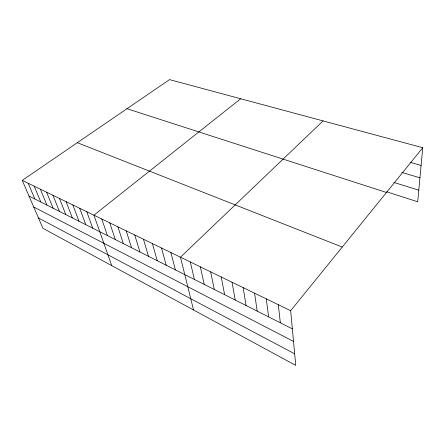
<?xml version="1.0" encoding="UTF-8"?>
<svg xmlns="http://www.w3.org/2000/svg" width="445" height="445" viewBox="0 0 445 445"><rect width="100%" height="100%" fill="white"/><g stroke="black" fill="none" stroke-linecap="round" stroke-linejoin="round"><path stroke-width="0.67" d="M422.75 147.723L290.663 310.699L295.753 365.389L42.943 228.33L22.25 180.386L169.534 79.611L422.75 147.723L417.699 201.791L386.666 191.795M323.064 120.907L180.47 257.204L193.547 309.981M240.684 98.751L93.928 215.185L111.745 265.632M410.457 162.386L421.098 165.429M401.785 172.404L419.941 177.822M393.808 182.417L418.784 190.176M126.992 108.719L386.471 192.485M77.324 142.7L342.244 247.058M22.25 180.386L290.663 310.699M29.003 196.034L292.354 328.855M33.742 207.014L293.522 341.421M38.481 217.989L294.679 353.831M28.169 183.262L34.86 198.987M34.204 186.188L40.823 201.997M40.345 189.169L46.897 205.056M46.603 192.207L53.083 208.177M52.977 195.305L59.38 211.353M59.474 198.459L65.793 214.59M66.099 201.674L72.335 217.889M72.852 204.956L78.999 221.248M79.738 208.299L85.785 224.675M86.764 211.709L92.71 228.163M101.738 218.979L107.456 235.605M109.72 222.85L115.316 239.566M117.875 226.811L123.343 243.615M126.219 230.86L131.542 247.748M134.746 235.005L139.925 251.976M143.474 239.238L148.496 256.298M152.401 243.571L157.257 260.72M161.535 248.01L166.224 265.242M170.891 252.549L175.397 269.87M190.282 261.966L194.393 279.449M200.339 266.85L204.233 284.411M210.641 271.851L214.312 289.495M221.21 276.979L224.636 294.707M232.045 282.241L235.221 300.041M243.159 287.637L246.074 305.515M254.568 293.177L257.199 311.127M266.277 298.862L268.613 316.885M278.303 304.697L280.328 322.792"/></g></svg>
